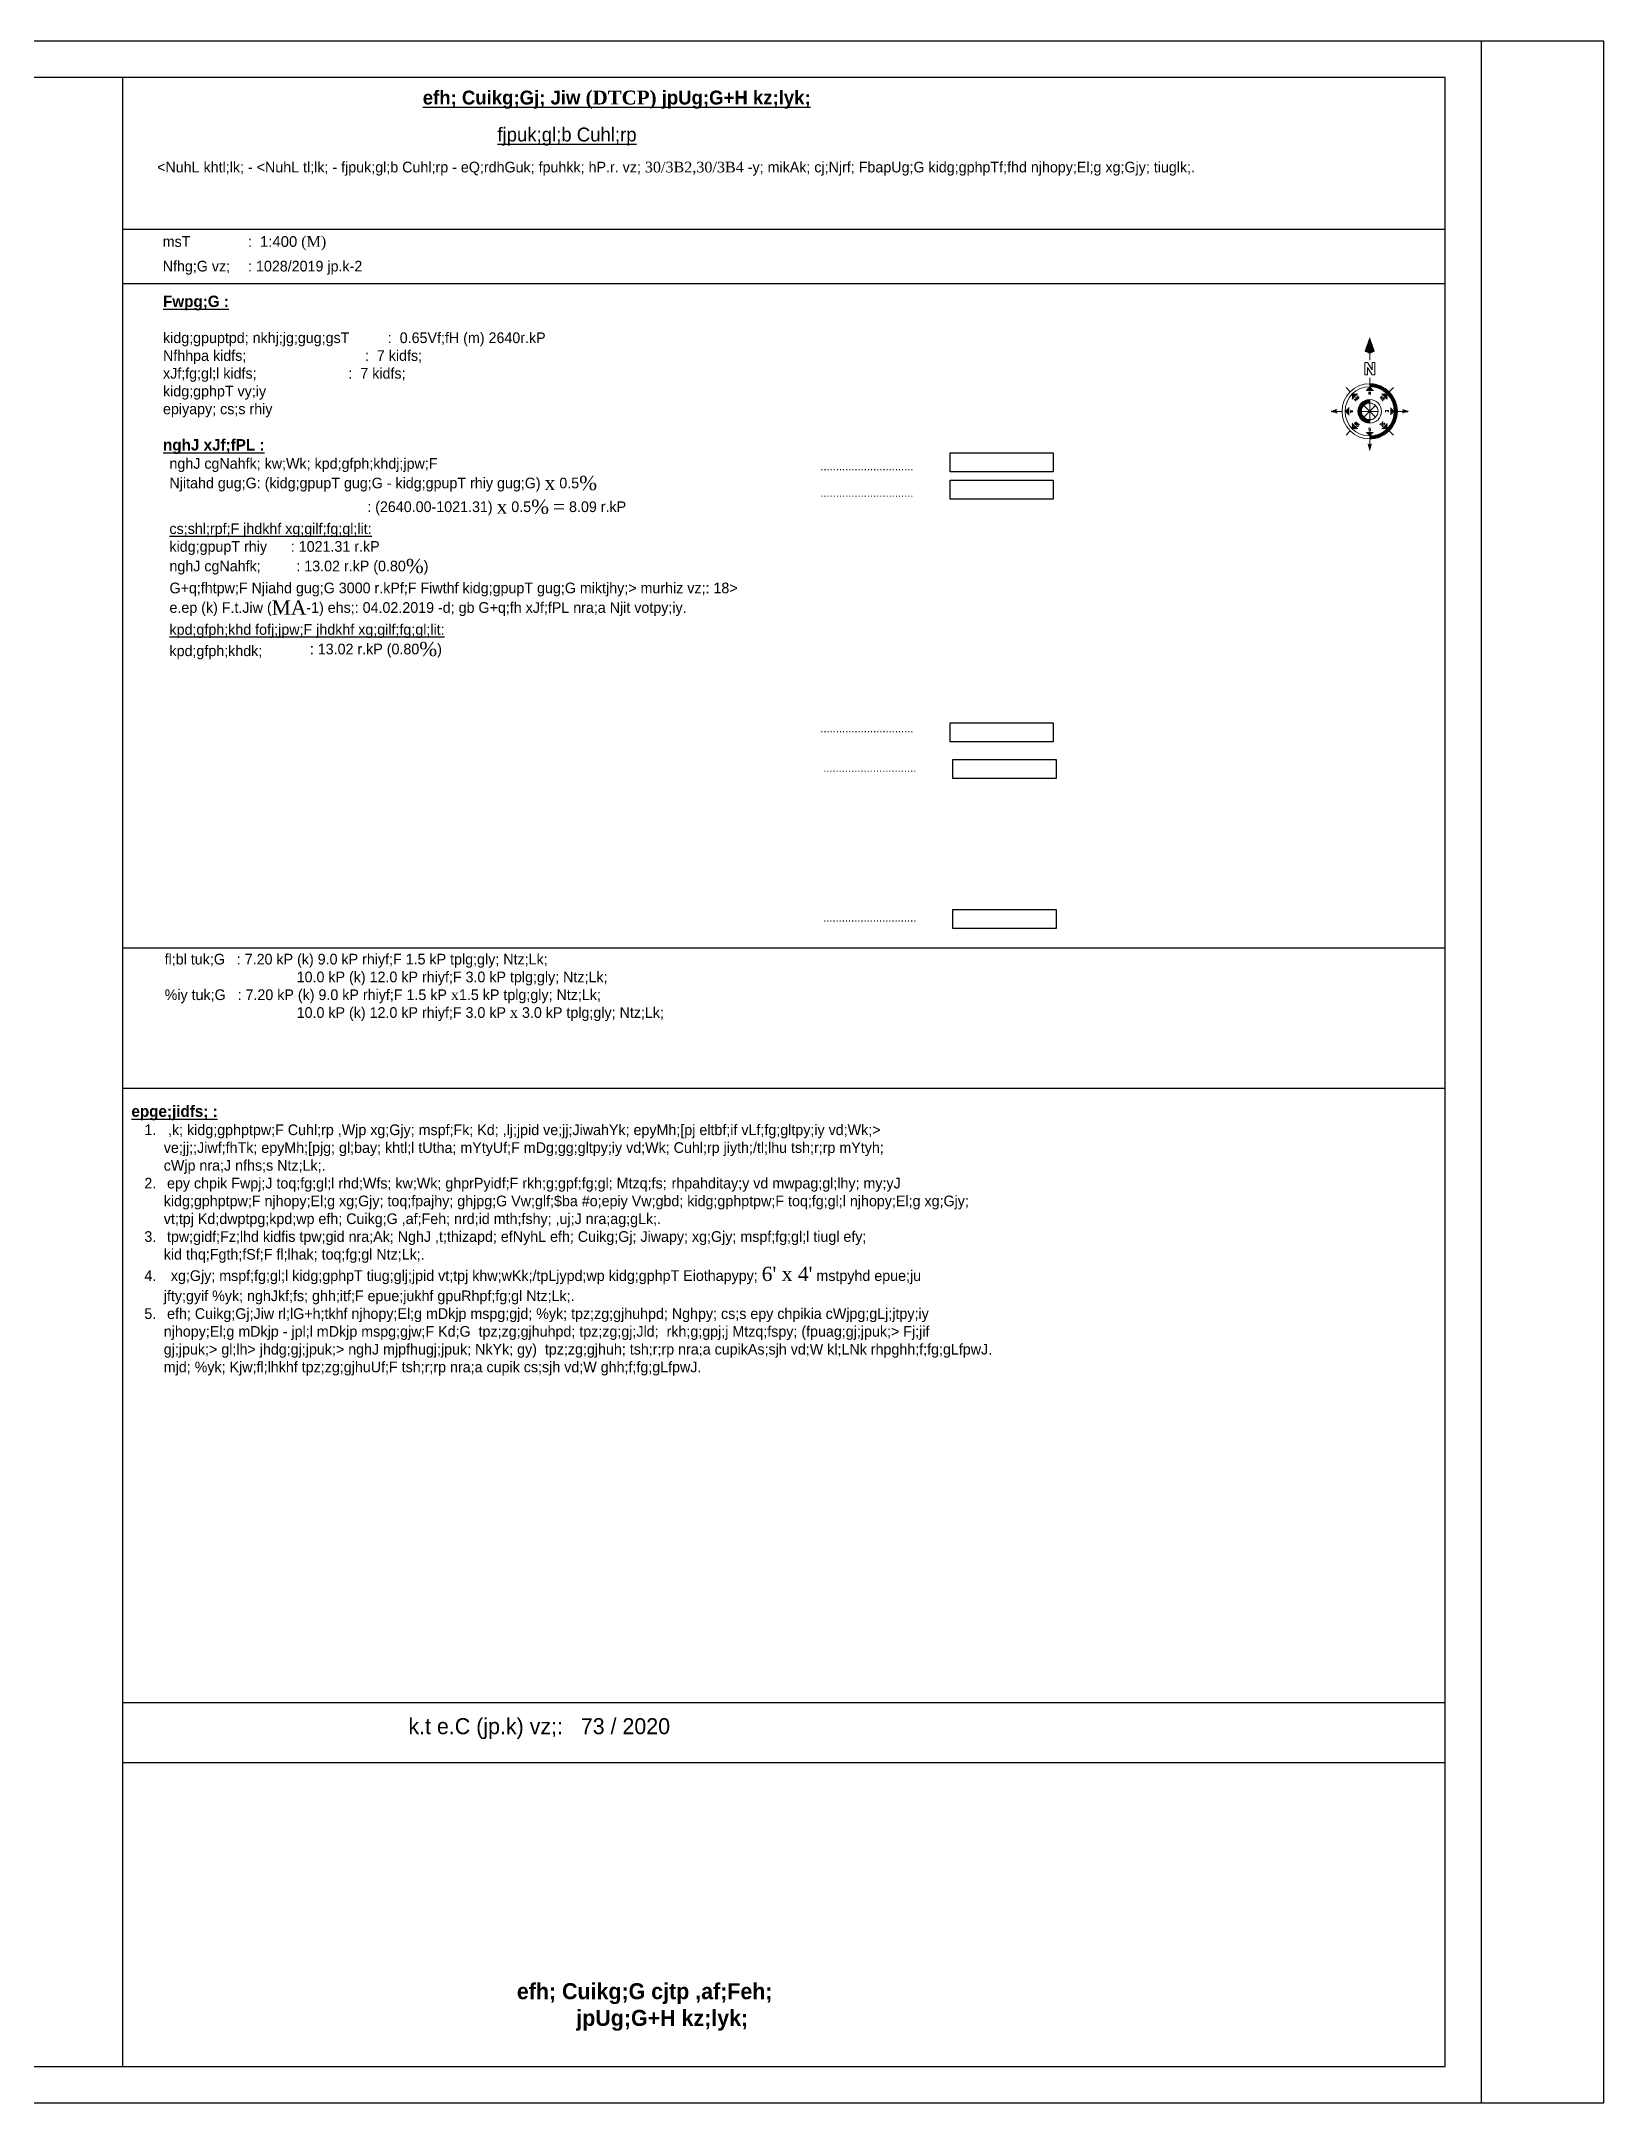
# Model space of a CAD drawing. Header units: millimetres. Extents: x 413 to 708, y -280 to -68.
# Drawn here: x 561.7 to 708.1, y -279.6 to -86.4 of the extents above; entities that cross this region are included whole.
import ezdxf
from ezdxf.enums import TextEntityAlignment as Align

# ---------------------------------------------------------------- set-up
doc = ezdxf.new("R2010")
doc.units = ezdxf.units.MM
doc.header["$MEASUREMENT"] = 0
doc.styles.add('RomanS', font='romans.shx')
doc.styles.get("Standard").update_dxf_attribs({"font": 'arial.ttf'})
pattern_1 = [(0, (0, 0), (0, 0.1), [])]

# ---------------------------------------------------------------- blocks, each defined once
blk = doc.blocks.new('Anno_North_J_Metric')
at = {"linetype": 'ByBlock', "lineweight": -2}
h = blk.add_hatch(color=0, dxfattribs=at)
h.paths.add_polyline_path([(-4.17, 0), (-4.68, 0, 1), (4.68, 0), (4.17, 0, -1)])
h.paths.add_polyline_path([(1.41, 0), (2, 0, 1), (-2, 0), (-1.41, 0, -1)])
at = {"color": 0, "linetype": 'ByBlock', "lineweight": -2}
for p, q in [((-3.31, 3.31), (-4.01, 4.01)), ((0, 4.68), (0, 5.67)), ((3.31, 3.31), (4.01, 4.01)), ((-4.68, 0), (-5.67, 0)), ((-4.68, 0), (-4.17, 0)), ((-1.41, 0), (-2, 0)), ((-1.41, 0), (1.41, 0)), ((1.41, 0), (-1.41, 0)), ((-1, 1), (1, -1)), ((-1, -1), (1, 1)), ((1, -1), (-1, 1)), ((1, 1), (-1, -1)), ((0, 1.41), (0, -1.41)), ((0, -1.41), (0, 1.41)), ((1.41, 0), (2, 0)), ((4.68, 0), (4.17, 0)), ((4.68, 0), (5.67, 0)), ((6.17, 0.4), (6.17, 0.82)), ((6.17, 0.82), (8.27, 0.82)), ((7.43, 0.4), (6.17, 0.4)), ((6.17, -0.44), (7.43, 0.4)), ((8.27, 0.4), (7.01, -0.44)), ((8.27, 0.82), (8.27, 0.4)), ((8.67, 0), (9.83, 0)), ((-3.31, -3.31), (-4.01, -4.01)), ((3.31, -3.31), (4.01, -4.01)), ((6.17, -0.86), (6.17, -0.44)), ((8.27, -0.86), (6.17, -0.86)), ((7.01, -0.44), (8.27, -0.44)), ((8.27, -0.44), (8.27, -0.86)), ((0, -4.68), (0, -5.67))]:
    blk.add_line(p, q, dxfattribs=at)
for radius in [4.68, 4.17, 2, 1.41]:
    blk.add_circle((0, 0), radius, dxfattribs=at)
for points in [[(0, 4.17), (0.67, 3.5), (-0.67, 3.5)], [(-0.33, 5.5), (0, 5.67), (0, 6.67)], [(0, 6.67), (0.33, 5.5), (0, 5.67)], [(-6.67, 0), (-5.5, 0.33), (-5.67, 0)], [(-5.5, -0.33), (-5.67, 0), (-6.67, 0)], [(-4.17, 0), (-3.5, 0.67), (-3.5, -0.67)], [(-2.95, 2.95), (-2, 2.95), (-2.95, 2)], [(2.95, 2.95), (2.95, 2), (2, 2.95)], [(4.17, 0), (3.5, -0.67), (3.5, 0.67)], [(12.5, 0), (10.17, 0.83), (9.83, 0)], [(9.83, 0), (10.17, -0.83), (12.5, 0)], [(-2.95, -2.95), (-2.95, -2), (-2, -2.95)], [(2.95, -2.95), (2, -2.95), (2.95, -2)], [(0, -4.17), (-0.67, -3.5), (0.67, -3.5)], [(0, -6.67), (-0.33, -5.5), (0, -5.67)], [(0.33, -5.5), (0, -5.67), (0, -6.67)]]:
    blk.add_solid(points, dxfattribs=at)
at = {"color": 0, "linetype": 'ByBlock', "lineweight": -2, "style": 'RomanS'}
for s, rotation, p in [('S', 270, (-3.33, 0)), ('SW', 45, (-2, 2)), ('NW', 315, (2, 2)), ('N', 270, (2.83, 0)), ('SE', 135, (-2, -2)), ('E', 180, (0, -2.67)), ('NE', 225, (2, -2))]:
    blk.add_text(s, height=0.5, rotation=rotation, dxfattribs=at).set_placement(p, align=Align.CENTER)
blk.add_text('W', height=0.5, dxfattribs=at).set_placement((0, 2.83), align=Align.CENTER)
blk = doc.blocks.new('North Arrow J')
at = {"linetype": 'ByBlock', "lineweight": -2}
h = blk.add_hatch(dxfattribs=at)
h.set_pattern_fill('_USER', color=0, scale=0.1, style=0, pattern_type=0)
h.set_pattern_definition(pattern_1)
h.paths.add_polyline_path([(0, 12.5), (-0.83, 10.17), (0, 9.83), (0.83, 10.17)])
h = blk.add_hatch(dxfattribs=at)
h.set_pattern_fill('_USER', color=0, scale=0.1, angle=90, style=0, pattern_type=0)
h.set_pattern_definition([(90, (0, 0), (-0.1, 6e-18), [])])
h.paths.add_polyline_path([(0.67, 3.5), (0, 4.17), (-0.67, 3.5)])
h = blk.add_hatch(dxfattribs=at)
h.set_pattern_fill('_USER', color=0, scale=0.1, style=0, pattern_type=0)
h.set_pattern_definition(pattern_1)
h.paths.add_polyline_path([(4.68, 0, 0.414214), (0, 4.68), (0, 4.17, -0.414214), (4.17, 0, -0.414214), (0, -4.17), (0, -4.68, 0.414214)])
h = blk.add_hatch(dxfattribs=at)
h.set_pattern_fill('_USER', color=0, scale=0.1, style=0, pattern_type=0)
h.set_pattern_definition([(180, (0, 0), (5e-17, 0.1), [])])
h.paths.add_polyline_path([(-5.5, -0.33), (-5.67, 0), (-5.5, 0.33), (-6.67, 0)])
h = blk.add_hatch(dxfattribs=at)
h.set_pattern_fill('_USER', color=0, scale=0.1, angle=180, style=0, pattern_type=0)
h.set_pattern_definition([(180, (0, -4e-16), (-1e-17, -0.1), [])])
h.paths.add_polyline_path([(-3.5, 0.67), (-4.17, 0), (-3.5, -0.67)])
h = blk.add_hatch(dxfattribs=at)
h.set_pattern_fill('_USER', color=0, scale=0.1, angle=135, style=0, pattern_type=0)
h.set_pattern_definition([(135, (0, -2e-16), (-0.0707107, -0.0707107), [])])
h.paths.add_polyline_path([(-2, 2.95), (-2.95, 2.95), (-2.95, 2)])
h = blk.add_hatch(dxfattribs=at)
h.set_pattern_fill('_USER', color=0, scale=0.1, style=0, pattern_type=0)
h.set_pattern_definition(pattern_1)
h.paths.add_polyline_path([(0, 1.41), (0, 2, 0.414214), (-2, 0, 0.414214), (0, -2), (0, -1.41, -0.414214), (-1.41, 0, -0.414214)])
h = blk.add_hatch(dxfattribs=at)
h.set_pattern_fill('_USER', color=0, scale=0.1, angle=45, style=0, pattern_type=0)
h.set_pattern_definition([(45, (0, 9e-17), (-0.0707107, 0.0707107), [])])
h.paths.add_polyline_path([(2.95, 2), (2.95, 2.95), (2, 2.95)])
h = blk.add_hatch(dxfattribs=at)
h.set_pattern_fill('_USER', color=0, scale=0.1, style=0, pattern_type=0)
h.set_pattern_definition(pattern_1)
h.paths.add_polyline_path([(3.5, 0.67), (3.5, -0.67), (4.17, 0)])
h = blk.add_hatch(dxfattribs=at)
h.set_pattern_fill('_USER', color=0, scale=0.1, style=0, pattern_type=0)
h.set_pattern_definition(pattern_1)
h.paths.add_polyline_path([(6.67, 0), (5.5, 0.33), (5.67, 0), (5.5, -0.33)])
h = blk.add_hatch(dxfattribs=at)
h.set_pattern_fill('_USER', color=0, scale=0.1, angle=-135, style=0, pattern_type=0)
h.set_pattern_definition([(225, (0, -5e-16), (0.0707107, -0.0707107), [])])
h.paths.add_polyline_path([(-2.95, -2), (-2.95, -2.95), (-2, -2.95)])
h = blk.add_hatch(dxfattribs=at)
h.set_pattern_fill('_USER', color=0, scale=0.1, angle=-45, style=0, pattern_type=0)
h.set_pattern_definition([(315, (0, -2e-16), (0.0707107, 0.0707107), [])])
h.paths.add_polyline_path([(2, -2.95), (2.95, -2.95), (2.95, -2)])
h = blk.add_hatch(dxfattribs=at)
h.set_pattern_fill('_USER', color=0, scale=0.1, angle=-90, style=0, pattern_type=0)
h.set_pattern_definition([(270, (0, -4e-16), (0.1, -2e-17), [])])
h.paths.add_polyline_path([(-0.67, -3.5), (0, -4.17), (0.67, -3.5)])
h = blk.add_hatch(dxfattribs=at)
h.set_pattern_fill('_USER', color=0, scale=0.1, style=0, pattern_type=0)
h.set_pattern_definition(pattern_1)
h.paths.add_polyline_path([(0.33, -5.5), (0, -5.67), (-0.33, -5.5), (0, -6.67)])
at = {"color": 0, "linetype": 'ByBlock', "lineweight": -2, "rotation": 89.99999999999999}
blk.add_blockref('Anno_North_J_Metric', (0, 0), dxfattribs=at)

msp = doc.modelspace()

# ---------------------------------------------------------------- linework, layer by layer
for p, q in [((569.304, -89.737), (569.304, -276.166)), ((569.304, -103.964), (693.272, -103.964)), ((569.304, -109.041), (693.272, -109.041)), ((569.304, -171.314), (693.272, -171.314))]:
    msp.add_line(p, q)
at = {"color": 7}
for p, q in [((569.304, -184.482), (693.272, -184.482)), ((569.304, -242.043), (693.272, -242.043)), ((569.304, -247.657), (693.272, -247.657)), ((630.406, -276.166), (693.272, -276.166))]:
    msp.add_line(p, q, dxfattribs=at)
for points in [[(420.961, -279.552), (696.658, -279.552), (696.658, -86.352), (420.961, -86.352)], [(424.347, -276.166), (693.272, -276.166), (693.272, -89.737), (424.347, -89.737)], [(646.865, -124.922), (656.529, -124.922), (656.529, -126.709), (646.865, -126.709)], [(646.865, -127.473), (656.529, -127.473), (656.529, -129.26), (646.865, -129.26)], [(646.865, -150.222), (656.529, -150.222), (656.529, -152.009), (646.865, -152.009)], [(647.124, -153.67), (656.788, -153.67), (656.788, -155.457), (647.124, -155.457)], [(647.131, -167.723), (656.795, -167.723), (656.795, -169.51), (647.131, -169.51)]]:
    msp.add_lwpolyline(points, close=True)
at = {"layer": 'Defpoints', "color": 1}
msp.add_lwpolyline([(413.324, -86.352), (413.324, -279.552), (708.124, -279.552), (708.124, -86.352)], close=True, dxfattribs=at)

# ---------------------------------------------------------------- block references
at = {"lineweight": 15, "xscale": 0.5533459257777746, "yscale": 0.5533459257777746, "zscale": 0.5533459257777746}
msp.add_blockref('North Arrow J', (686.188, -121.037), dxfattribs=at)

# ---------------------------------------------------------------- texts
at = {"char_height": 1.3, "attachment_point": 1}
for s, width, insert in [('{\\fSunTommy|b1|i0|c0|p2;\\W9.43558;    \\W6.61862;  \\W1;\\Lefh; Cuikg;Gj; Jiw \\fTimes New Roman|b1|i0|c0|p18;(DTCP)\\fSunTommy|b1|i0|c0|p2; jpUg;G+H kz;lyk;}', 118.14414, (572.818, -90.979)), ('{\\fSunTommy|b1|i0|c0|p2;\\W9.96802;      \\W6.61862; \\fSunTommy|b0|i0|c0|p2;\\W1;\\Lfjpuk;gl;b Cuhl;rp}', 119.05455, (572.352, -94.443))]:
    msp.add_mtext_dynamic_manual_height_columns(s, width=width, gutter_width=1, heights=[0], dxfattribs=dict(at, insert=insert))
at = {"attachment_point": 1}
for s, insert, char_height, width in [('{\\fSunTommy|b0|i0|c0|p2;\\H0.66667x;<NuhL khtl;lk; - <NuhL tl;lk; - fjpuk;gl;b Cuhl;rp - eQ;rdhGuk; fpuhkk; hP.r. vz; \\fTimes New Roman|b0|i0|c0|p18;30/3B2,30/3B4\\fSunTommy|b0|i0|c0|p2; -y; mikAk; cj;Njrf; FbapUg;G kidg;gphpTf;fhd njhopy;El;g xg;Gjy; tiuglk;.\\H1.5x;^I\\H1.70921x; }', (572.548, -97.646), 1.5, 120.7248), ('{\\fSunTommy|b0|i0|c0|p2;msT^I^I:  }1:400{\\fAmudham|b0|i0|c0|p2; \\fTimes New Roman|b0|i0|c0|p18;(M)^I}', (573.068, -104.62), 1, 69.967), ('\\A1;{\\fSunTommy|b0|i0|c0|p2;Nfhg;G vz;^I: 1028/2019 jp.k-2^I}', (573.068, -106.929), 1, 69.967), ('{\\fSunTommy|b1|i0|c0|p2;\\H1.0667x;\\LFwpg;G :\\H0.9375x;\\P\\A1;\\fSunTommy|b0|i0|c0|p2;\\l\\Pkidg;gpuptpd; nkhj;jg;gug;gsT \\W2.15821; \\W6.52992; \\W1;:  0.65Vf;fH\\A0; (m) 2640r.kP\\H2.28722x; \\H0.43721x;\\PNfhhpa kidfs;  \\W1.82147; \\W6.52992;    \\A1;\\W1;:  7\\A0; \\H0.99997x;kidfs;\\H2.25535x; \\H0.44339x;\\PxJf;fg;gl;l kidfs;  \\W1.58128; \\W6.53011;   \\A1;\\W1;:  7\\A0; \\H0.99997x;kidfs;\\H2.12949x; \\H0.4696x;\\Pkidg;gphpT vy;iy\\W0.63629; \\W6.53031; \\W1; \\H2.18843x; \\H0.45695x;\\Pepiyapy; cs;s rhiy\\W3.1154; \\W6.53031; \\W1; \\H2.28819x; \\H0.43703x;\\P\\H1.80107x; \\H0.55523x;\\P\\fSunTommy|b1|i0|c0|p2;\\H1.0667x;\\LnghJ xJf;fPL :\\H1.9102x; \\H0.5235x;\\P\\A1;\\fSunTommy|b0|i0|c0|p2;\\H0.93744x;\\W1.63263;\\l \\W1;nghJ cgNahfk; kw;Wk; \\H0.99998x;kpd;gfph;khdj;jpw;F \\H2.39546x; \\H0.41746x;\\P{\\W1.632663; }Njitahd gug;G: (kidg;gpupT gug;G - kidg;gpupT rhiy gug;G) \\fTimes New Roman|b0|i0|c0|p18;\\H1.3333x;x\\fSunTommy|b0|i0|c0|p2;\\H0.75003x; 0.5\\fTimes New Roman|b0|i0|c0|p18;\\H1.3333x;%\\fSunTommy|b0|i0|c0|p2;\\H1.66439x; \\H0.45063x;\\P\\W1.63261; \\W4.89784; \\W1;                                             : (2640.00-1021.31) \\fTimes New Roman|b0|i0|c0|p18;\\H1.3333x;x\\fSunTommy|b0|i0|c0|p2;\\H0.75004x; 0.5\\fTimes New Roman|b0|i0|c0|p18;\\H1.3332x;%\\fSunTommy|b0|i0|c0|p2;\\H0.75005x; \\fTimes New Roman|b0|i0|c0|p18;\\H1.3332x;=\\fSunTommy|b0|i0|c0|p2;\\H0.75003x; 8.09 r.kP\\fTimes New Roman|b0|i0|c0|p18;\\H2.18026x; \\H0.55044x;\\P\\A0;\\fSunTommy|b0|i0|c0|p2;\\H0.8333x;\\W1.63265;\\L \\W1;cs;shl;rpf;F jhdkhf xg;gilf;fg;gl;lit:\\A1;\\H2.371x; \\H0.42176x;\\P\\H1.00001x;\\W1.63263;\\l \\W1;kidg;gpupT rhiy      : 1021.31 r.kP\\H2.22732x; \\H0.44897x;\\P\\H0.99999x;\\W1.63265; \\W1;nghJ cgNahfk;         : 13.02 r.kP (0.80\\fTimes New Roman|b0|i0|c0|p18;\\H1.3333x;%\\fSunTommy|b0|i0|c0|p2;\\H0.75004x;)\\H2.20137x; \\H0.45426x;\\P\\H0.99997x;\\W1.63265; \\W1;G+q;fhtpw;F Njiahd gug;G 3000 r.kPf;F Fiwthf kidg;gpupT gug;G miktjhy;> \\H0.99995x;murhiz vz;: 18> \\H2.34x; \\H0.42735x;\\P{\\W1.632733; }e.ep (k) F.t.Jiw (\\fTimes New Roman|b0|i0|c0|p18;\\H1.3334x;MA\\fSunTommy|b0|i0|c0|p2;\\H0.74998x;-1) ehs;: 04.02.2019 -d; gb G+q;fh xJf;fPL nra;a Njit votpy;iy.\\H2.23772x; \\H0.44688x;\\P\\A0;\\W1.6327;\\L \\W1;kpd;gfph;khd fofj;jpw;F jhdkhf xg;gilf;fg;gl;lit\\H0.99997x;:\\H2.27181x; \\H0.44018x;\\P\\W1.63274;\\l \\W1;kpd;gfph;khdk;\\A1;\\H1.0001x;            : 13.02 r.kP (0.80\\fTimes New Roman|b0|i0|c0|p18;\\H1.3333x;%\\fSunTommy|b0|i0|c0|p2;\\H0.75004x;)\\H2.26013x; }', (573.097, -110.194), 1, 120.1753), ('..............................\\P', (634.7, -125.802), 0.74993, 8.97326), ('..............................\\P', (634.7, -128.298), 0.74993, 8.97326), ('..............................\\P', (634.7, -150.368), 0.74993, 8.97326), ('..............................\\P', (634.966, -154.063), 0.74993, 8.97326), ('..............................\\P', (634.966, -168.116), 0.74993, 8.97326), ('\\A1;{\\fSunTommy|b0|i0|c0|p2;fl;bl tuk;G   : 7.20 kP (k) 9.0 kP rhiyf;F\\A0; 1.5 kP tplg;gly; Ntz;Lk;\\P^I^I^I \\A1;10.0 kP (k) 12.0 kP rhiyf;F\\A0; 3.0 kP tplg;gly; Ntz;Lk;\\H2.68435x; \\H0.37253x;\\P\\A1;%iy tuk;G   : 7.20 kP (k) 9.0 kP rhiyf;F\\A0; 1.5 kP \\fTimes New Roman|b0|i0|c0|p18;x\\fSunTommy|b0|i0|c0|p2;1.5 kP tplg;gly; Ntz;Lk;\\H2.1229x; \\H0.47105x;\\P^I^I^I \\A1;10.0 kP (k) 12.0 kP rhiyf;F\\A0; 3.0 kP \\fTimes New Roman|b0|i0|c0|p18;x\\fSunTommy|b0|i0|c0|p2; 3.0 kP tplg;gly; Ntz;Lk;\\H2.31005x; }', (573.251, -171.876), 1, 75.57986), ("{\\fSunTommy|b0|i0|c0|p2;\\P\\fSunTommy|b1|i0|c0|p2;\\H1.0667x;\\Lepge;jidfs; :\\P\\fSunTommy|b0|i0|c0|p2;\\H0.93749x;\\W3.26499;\\l \\W1;1.{\\W2.97279; },k; kidg;gphptpw;F Cuhl;rp ,Wjp xg;Gjy; mspf;Fk; Kd; ,lj;jpid ve;jj;JiwahYk; epyMh;[pj eltbf;if vLf;fg;gltpy;iy vd;Wk;> \\H2.79583x; \\H0.35768x;\\P{\\W8.162482; }ve;jj;;Jiwf;fhTk; epyMh;[pjg; gl;bay; khtl;l tUtha; mYtyUf;F mDg;gg;gltpy;iy vd;Wk; Cuhl;rp jiyth;/tl;lhu tsh;r;rp mYtyh; \\H2.13948x; \\H0.4674x;\\P{\\W8.162482; }cWjp nra;J nfhs;s Ntz;Lk;.\\H2.33036x; \\H0.42912x;\\P{\\W3.264993; }2.{\\W2.713754; }epy chpik Fwpj;J toq;fg;gl;l rhd;Wfs; kw;Wk; ghprPyidf;F rkh;g;gpf;fg;gl; Mtzq;fs; {\\W0.196275; }rhpahditay;y vd mwpag;gl;lhy; my;yJ \\H2.2409x; \\H0.44625x;\\P{\\W8.162482; }kidg;gphptpw;F njhopy;El;g xg;Gjy; toq;fpajhy; ghjpg;G Vw;glf;$ba #o;epiy Vw;gbd; kidg;gphptpw;F toq;fg;gl;l njhopy;El;g xg;Gjy; \\H2.27072x; \\H0.44039x;\\P{\\W8.162482; }vt;tpj Kd;dwptpg;kpd;wp efh; Cuikg;G ,af;Feh; nrd;id mth;fshy; ,uj;J nra;ag;gLk;.\\H2.28846x; \\H0.43698x;\\P{\\W3.264993; }3.{\\W2.698694; }tpw;gidf;Fz;lhd kidfis tpw;gid nra;Ak; NghJ ,t;thizapd; efNyhL efh; Cuikg;Gj; Jiwapy; xg;Gjy; mspf;fg;gl;l tiugl efy; \\H2.30676x; \\H0.43351x;\\P{\\W8.162482; }kid thq;Fgth;fSf;F fl;lhak; toq;fg;gl Ntz;Lk;.\\H2.21394x; \\H0.45168x;\\P{\\W3.264993; }4.{\\W2.680622; } xg;Gjy; mspf;fg;gl;l kidg;gphpT tiug;glj;jpid vt;tpj khw;wKk;/tpLjypd;wp kidg;gphpT Eiothapypy; \\fTimes New Roman|b0|i0|c0|p18;\\H1.3333x;6' x 4'\\fSunTommy|b0|i0|c0|p2;\\H0.75x; mstpyhd epue;ju \\H2.25762x; \\H0.44294x;\\P{\\W8.162686; }jfty;gyif %yk; nghJkf;fs; ghh;itf;F epue;jukhf gpuRhpf;fg;gl Ntz;Lk;.\\H2.29102x; \\H0.43649x;\\P{\\W3.265074; }5.{\\W2.725925; }efh; Cuikg;Gj;Jiw rl;lG+h;tkhf njhopy;El;g mDkjp mspg;gjd; %yk; tpz;zg;gjhuhpd; Nghpy; cs;s epy chpikia cWjpg;gLj;jtpy;iy \\H2.25401x; \\H0.44365x;\\P{\\W8.162686; }njhopy;El;g mDkjp - jpl;l mDkjp mspg;gjw;F Kd;G  tpz;zg;gjhuhpd; tpz;zg;gj;Jld;  rkh;g;gpj;j Mtzq;fspy; (fpuag;gj;jpuk;> Fj;jif \\H2.26634x; \\H0.44124x;\\P{\\W8.162686; }gj;jpuk;> gl;lh> jhdg;gj;jpuk;> nghJ mjpfhugj;jpuk; NkYk; gy)  tpz;zg;gjhuh; tsh;r;rp nra;a cupikAs;sjh vd;W kl;LNk rhpghh;f;fg;gLfpwJ. \\H2.26223x; \\H0.44204x;\\P{\\W8.162686; }mjd; %yk; Kjw;fl;lhkhf tpz;zg;gjhuUf;F tsh;r;rp nra;a cupik cs;sjh vd;W ghh;f;fg;gLfpwJ.\\H2.2636x; }", (570.137, -184.422), 1, 123.55041), ('\\A1;{\\fSunTommy|b0|i0|c0|p2;\\H0.99991x;\\W8.41898;     \\W1.63268; \\W1;k.t e.C (jp.k) vz;:   73 / 2020 }', (571.728, -243.509), 1.5, 118.01352), ('{\\fSunTommy|b1|i0|c0|p2;\\H1.0667x;\\L\\P\\H0.93747x;\\W1.65466;\\l \\W1;efh; Cuikg;G cjtp ,af;Feh; \\P{\\W1.654655; }          jpUg;G+H kz;lyk;}', (605.338, -265.678), 1.5, 51.21718)]:
    msp.add_mtext(s, dxfattribs=dict(at, insert=insert, char_height=char_height, width=width))

doc.saveas('drawing.dxf')
